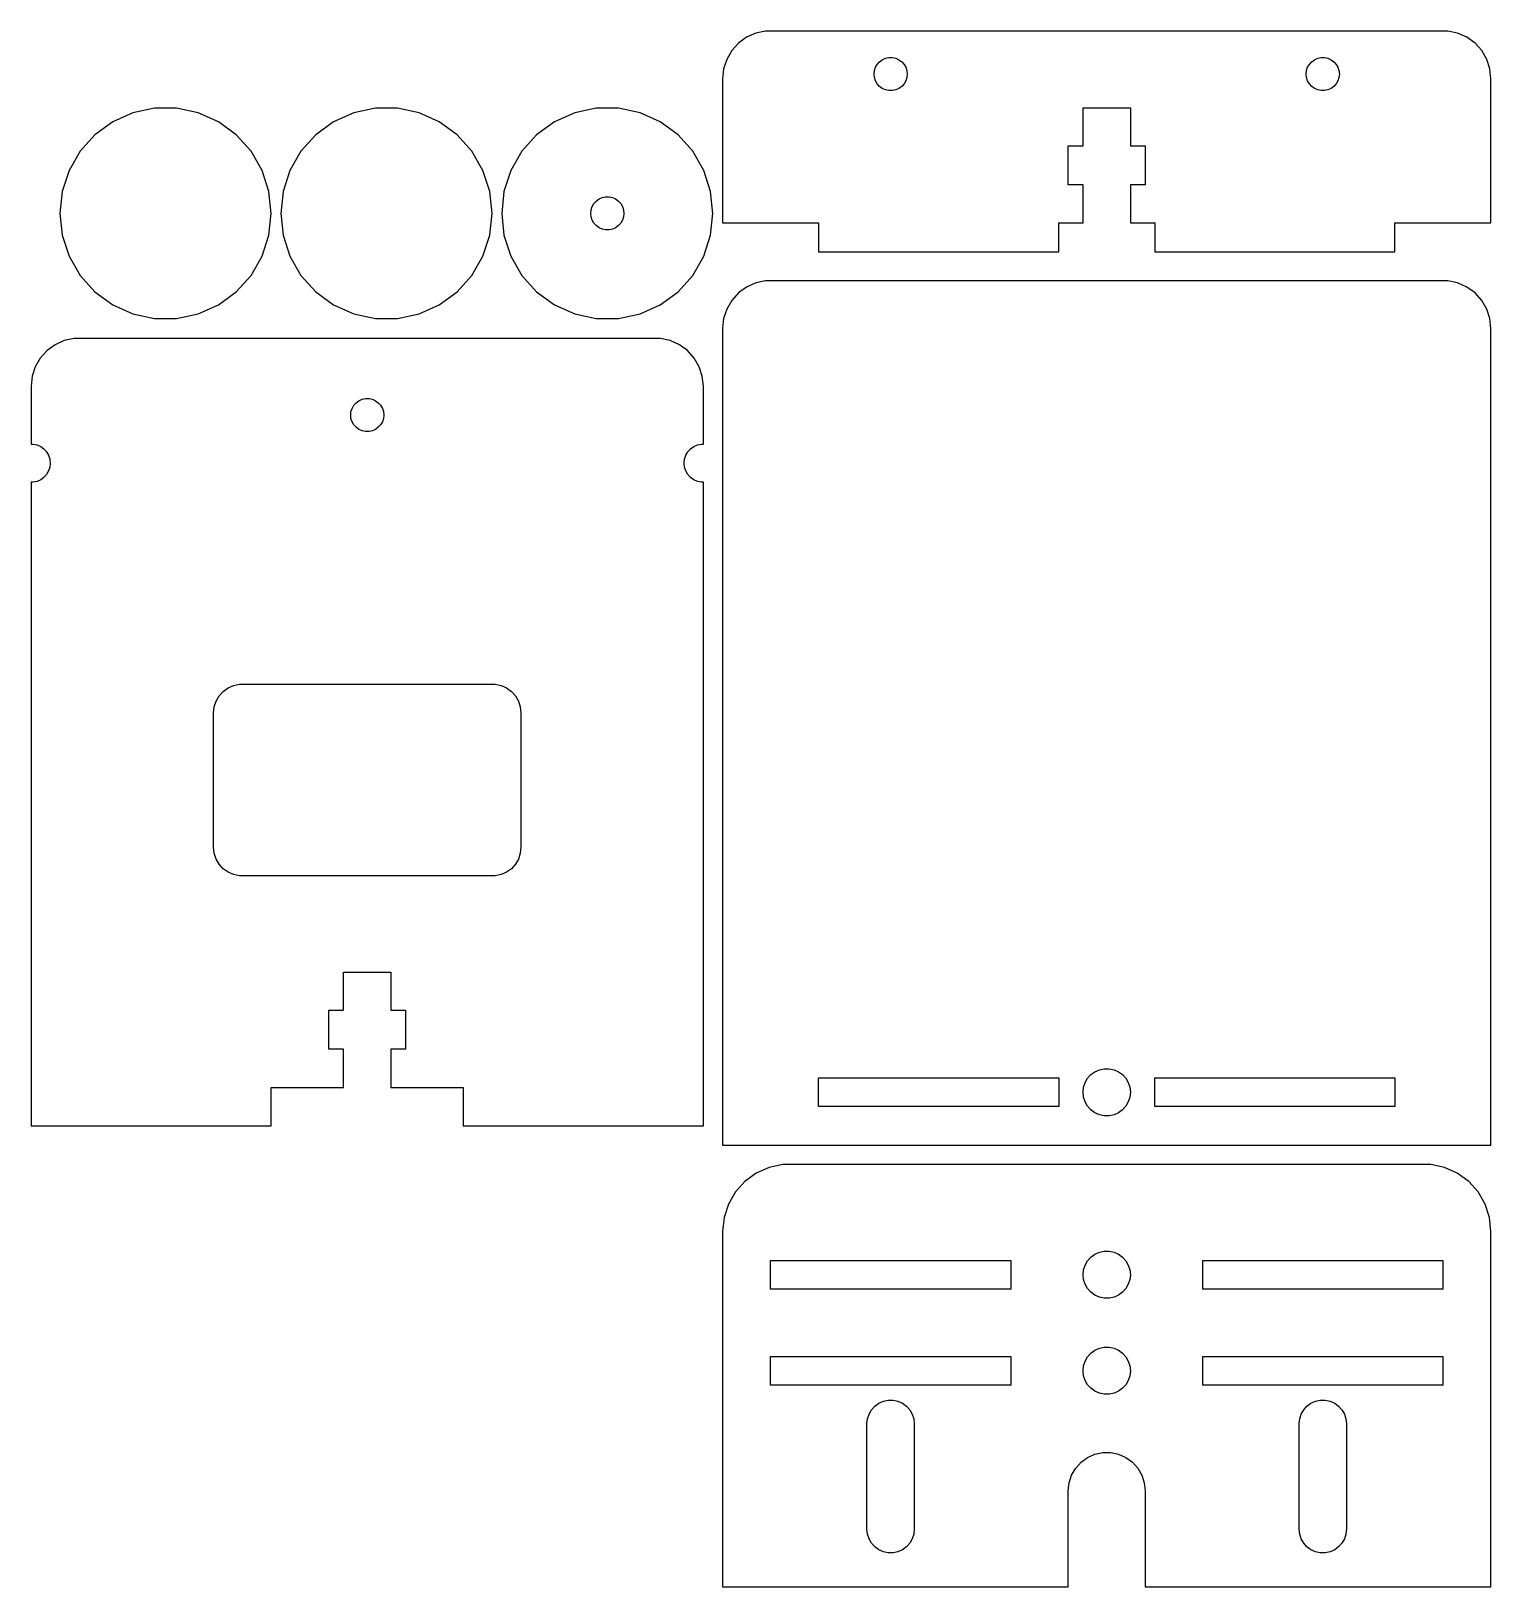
# Model space of a CAD drawing. Extents: x 2 to 155, y -164 to -2.
import ezdxf

# ---------------------------------------------------------------- set-up
doc = ezdxf.new("R2010")
doc.units = 0
doc.header["$MEASUREMENT"] = 0
doc.layers.add('LAYER_1', color=7, linetype='CONTINUOUS')

msp = doc.modelspace()

# ---------------------------------------------------------------- linework, layer by layer
at = {"layer": 'LAYER_1'}
for points in [[(109.67, -22.1), (112.22, -22.1), (112.22, -18.13), (110.67, -18.13), (110.67, -14.06), (112.22, -14.06), (112.22, -10.08), (117.15, -10.08), (117.15, -14.06), (118.69, -14.06), (118.69, -18.13), (117.15, -18.13), (117.15, -22.1), (119.69, -22.1), (119.69, -25.11), (144.74, -25.11), (144.74, -22.1), (154.76, -22.1), (154.76, -7.07), (154.65, -6.03), (154.32, -5.04), (153.8, -4.13), (153.1, -3.35), (152.25, -2.74), (151.29, -2.31), (150.27, -2.09), (79.09, -2.09), (78.07, -2.31), (77.11, -2.74), (76.26, -3.35), (75.56, -4.13), (75.04, -5.04), (74.71, -6.03), (74.6, -7.07), (74.6, -22.1), (84.62, -22.1), (84.62, -25.11), (109.67, -25.11), (109.67, -22.1)], [(91.96, -8.29), (91.6, -8.22), (91.27, -8.07), (90.98, -7.86), (90.74, -7.59), (90.56, -7.28), (90.45, -6.93), (90.41, -6.57), (90.45, -6.21), (90.56, -5.87), (90.74, -5.56), (90.98, -5.29), (91.27, -5.08), (91.6, -4.93), (91.96, -4.85), (92.32, -4.85), (92.67, -4.93), (93, -5.08), (93.29, -5.29), (93.54, -5.56), (93.72, -5.87), (93.83, -6.21), (93.87, -6.57), (93.83, -6.93), (93.72, -7.28), (93.54, -7.59), (93.29, -7.86), (93, -8.07), (92.67, -8.22), (92.32, -8.29), (91.96, -8.29)], [(137.04, -8.29), (136.69, -8.22), (136.36, -8.07), (136.07, -7.86), (135.82, -7.59), (135.64, -7.28), (135.53, -6.93), (135.5, -6.57), (135.53, -6.21), (135.64, -5.87), (135.82, -5.56), (136.07, -5.29), (136.36, -5.08), (136.69, -4.93), (137.04, -4.85), (137.4, -4.85), (137.76, -4.93), (138.09, -5.08), (138.38, -5.29), (138.62, -5.56), (138.8, -5.87), (138.91, -6.21), (138.95, -6.57), (138.91, -6.93), (138.8, -7.28), (138.62, -7.59), (138.38, -7.86), (138.09, -8.07), (137.76, -8.22), (137.4, -8.29), (137.04, -8.29)], [(19.9, -31.58), (22.01, -30.65), (23.87, -29.29), (25.41, -27.58), (26.56, -25.58), (27.28, -23.39), (27.52, -21.1), (27.28, -18.81), (26.56, -16.62), (25.41, -14.62), (23.87, -12.91), (22.01, -11.56), (19.9, -10.62), (17.65, -10.14), (15.34, -10.14), (13.09, -10.62), (10.98, -11.56), (9.12, -12.91), (7.58, -14.62), (6.43, -16.62), (5.71, -18.81), (5.47, -21.1), (5.71, -23.39), (6.43, -25.58), (7.58, -27.58), (9.12, -29.29), (10.98, -30.65), (13.09, -31.58), (15.34, -32.06), (17.65, -32.06), (19.9, -31.58)], [(42.95, -31.58), (45.05, -30.65), (46.91, -29.29), (48.45, -27.58), (49.61, -25.58), (50.32, -23.39), (50.56, -21.1), (50.32, -18.81), (49.61, -16.62), (48.45, -14.62), (46.91, -12.91), (45.05, -11.56), (42.95, -10.62), (40.69, -10.14), (38.39, -10.14), (36.13, -10.62), (34.03, -11.56), (32.16, -12.91), (30.62, -14.62), (29.47, -16.62), (28.76, -18.81), (28.52, -21.1), (28.76, -23.39), (29.47, -25.58), (30.62, -27.58), (32.16, -29.29), (34.03, -30.65), (36.13, -31.58), (38.39, -32.06), (40.69, -32.06), (42.95, -31.58)], [(65.99, -31.58), (68.09, -30.65), (69.96, -29.29), (71.5, -27.58), (72.65, -25.58), (73.36, -23.39), (73.6, -21.1), (73.36, -18.81), (72.65, -16.62), (71.5, -14.62), (69.96, -12.91), (68.09, -11.56), (65.99, -10.62), (63.73, -10.14), (61.43, -10.14), (59.18, -10.62), (57.07, -11.56), (55.21, -12.91), (53.67, -14.62), (52.51, -16.62), (51.8, -18.81), (51.56, -21.1), (51.8, -23.39), (52.51, -25.58), (53.67, -27.58), (55.21, -29.29), (57.07, -30.65), (59.18, -31.58), (61.43, -32.06), (63.73, -32.06), (65.99, -31.58)], [(62.4, -22.82), (62.05, -22.74), (61.72, -22.6), (61.43, -22.38), (61.18, -22.12), (61, -21.8), (60.89, -21.46), (60.85, -21.1), (60.89, -20.74), (61, -20.4), (61.18, -20.09), (61.43, -19.82), (61.72, -19.6), (62.05, -19.46), (62.4, -19.38), (62.76, -19.38), (63.12, -19.46), (63.45, -19.6), (63.74, -19.82), (63.98, -20.09), (64.16, -20.4), (64.27, -20.74), (64.31, -21.1), (64.27, -21.46), (64.16, -21.8), (63.98, -22.12), (63.74, -22.38), (63.45, -22.6), (63.12, -22.74), (62.76, -22.82), (62.4, -22.82)], [(154.76, -33.12), (154.65, -32.08), (154.32, -31.09), (153.8, -30.18), (153.1, -29.4), (152.25, -28.79), (151.29, -28.36), (150.27, -28.14), (79.09, -28.14), (78.07, -28.36), (77.11, -28.79), (76.26, -29.4), (75.56, -30.18), (75.04, -31.09), (74.71, -32.08), (74.6, -33.12), (74.6, -118.28), (154.76, -118.28), (154.76, -33.12)], [(27.52, -112.27), (35.07, -112.27), (35.07, -108.3), (33.53, -108.3), (33.53, -104.22), (35.07, -104.22), (35.07, -100.25), (40, -100.25), (40, -104.22), (41.54, -104.22), (41.54, -108.3), (40, -108.3), (40, -112.27), (47.55, -112.27), (47.55, -116.28), (72.6, -116.28), (72.6, -49.14), (72.39, -49.14), (71.98, -49.06), (71.6, -48.89), (71.26, -48.64), (70.98, -48.33), (70.77, -47.97), (70.64, -47.57), (70.6, -47.15), (70.64, -46.73), (70.77, -46.33), (70.98, -45.97), (71.26, -45.66), (71.6, -45.41), (71.98, -45.24), (72.39, -45.16), (72.6, -45.16), (72.6, -39.13), (72.49, -38.09), (72.17, -37.1), (71.64, -36.19), (70.94, -35.41), (70.1, -34.8), (69.14, -34.37), (68.12, -34.15), (6.95, -34.15), (5.93, -34.37), (4.97, -34.8), (4.13, -35.41), (3.43, -36.19), (2.9, -37.1), (2.58, -38.09), (2.47, -39.13), (2.47, -45.16), (2.68, -45.16), (3.09, -45.24), (3.47, -45.41), (3.81, -45.66), (4.09, -45.97), (4.3, -46.33), (4.43, -46.73), (4.47, -47.15), (4.43, -47.57), (4.3, -47.97), (4.09, -48.33), (3.81, -48.64), (3.47, -48.89), (3.09, -49.06), (2.68, -49.14), (2.47, -49.14), (2.47, -116.28), (27.52, -116.28), (27.52, -112.27)], [(37.35, -43.86), (37, -43.78), (36.67, -43.64), (36.38, -43.42), (36.14, -43.16), (35.96, -42.84), (35.84, -42.5), (35.81, -42.14), (35.84, -41.78), (35.96, -41.44), (36.14, -41.12), (36.38, -40.86), (36.67, -40.64), (37, -40.5), (37.35, -40.42), (37.72, -40.42), (38.07, -40.5), (38.4, -40.64), (38.69, -40.86), (38.93, -41.12), (39.11, -41.44), (39.23, -41.78), (39.26, -42.14), (39.23, -42.5), (39.11, -42.84), (38.93, -43.16), (38.69, -43.42), (38.4, -43.64), (38.07, -43.78), (37.72, -43.86), (37.35, -43.86)], [(24.2, -90.21), (23.58, -90.08), (23.01, -89.83), (22.5, -89.46), (22.08, -88.99), (21.76, -88.45), (21.57, -87.85), (21.5, -87.22), (21.5, -73.2), (21.57, -72.58), (21.76, -71.98), (22.08, -71.43), (22.5, -70.97), (23.01, -70.6), (23.58, -70.34), (24.2, -70.21), (50.87, -70.21), (51.49, -70.34), (52.06, -70.6), (52.57, -70.97), (52.99, -71.43), (53.31, -71.98), (53.5, -72.58), (53.57, -73.2), (53.57, -87.22), (53.5, -87.85), (53.31, -88.45), (52.99, -88.99), (52.57, -89.46), (52.06, -89.83), (51.49, -90.08), (50.87, -90.21), (24.2, -90.21)], [(114.42, -115.23), (113.92, -115.12), (113.45, -114.91), (113.03, -114.61), (112.68, -114.22), (112.43, -113.78), (112.27, -113.29), (112.22, -112.77), (112.27, -112.26), (112.43, -111.77), (112.68, -111.32), (113.03, -110.94), (113.45, -110.64), (113.92, -110.43), (114.42, -110.32), (114.94, -110.32), (115.44, -110.43), (115.91, -110.64), (116.33, -110.94), (116.68, -111.32), (116.93, -111.77), (117.09, -112.26), (117.15, -112.77), (117.09, -113.29), (116.93, -113.78), (116.68, -114.22), (116.33, -114.61), (115.91, -114.91), (115.44, -115.12), (114.94, -115.23), (114.42, -115.23)], [(84.62, -111.27), (109.67, -111.27), (109.67, -114.28), (84.62, -114.28), (84.62, -111.27)], [(119.69, -111.27), (144.74, -111.27), (144.74, -114.28), (119.69, -114.28), (119.69, -111.27)], [(110.67, -164.37), (110.67, -154.35), (110.76, -153.52), (111.02, -152.72), (111.44, -152), (112, -151.37), (112.68, -150.88), (113.44, -150.54), (114.26, -150.37), (115.1, -150.37), (115.92, -150.54), (116.68, -150.88), (117.36, -151.37), (117.92, -152), (118.34, -152.72), (118.6, -153.52), (118.69, -154.35), (118.69, -164.37), (154.76, -164.37), (154.76, -127.3), (154.6, -125.84), (154.15, -124.45), (153.42, -123.18), (152.44, -122.09), (151.25, -121.23), (149.91, -120.63), (148.48, -120.33), (80.88, -120.33), (79.45, -120.63), (78.11, -121.23), (76.93, -122.09), (75.94, -123.18), (75.21, -124.45), (74.76, -125.84), (74.6, -127.3), (74.6, -164.37), (110.67, -164.37)], [(114.42, -134.26), (113.92, -134.15), (113.45, -133.94), (113.03, -133.64), (112.68, -133.26), (112.43, -132.81), (112.27, -132.32), (112.22, -131.81), (112.27, -131.3), (112.43, -130.81), (112.68, -130.36), (113.03, -129.98), (113.45, -129.67), (113.92, -129.46), (114.42, -129.36), (114.94, -129.36), (115.44, -129.46), (115.91, -129.67), (116.33, -129.98), (116.68, -130.36), (116.93, -130.81), (117.09, -131.3), (117.15, -131.81), (117.09, -132.32), (116.93, -132.81), (116.68, -133.26), (116.33, -133.64), (115.91, -133.94), (115.44, -134.15), (114.94, -134.26), (114.42, -134.26)], [(79.61, -130.31), (104.66, -130.31), (104.66, -133.31), (79.61, -133.31), (79.61, -130.31)], [(124.7, -130.31), (149.75, -130.31), (149.75, -133.31), (124.7, -133.31), (124.7, -130.31)], [(114.42, -144.28), (113.92, -144.17), (113.45, -143.96), (113.03, -143.66), (112.68, -143.28), (112.43, -142.83), (112.27, -142.34), (112.22, -141.83), (112.27, -141.32), (112.43, -140.83), (112.68, -140.38), (113.03, -140), (113.45, -139.69), (113.92, -139.48), (114.42, -139.38), (114.94, -139.38), (115.44, -139.48), (115.91, -139.69), (116.33, -140), (116.68, -140.38), (116.93, -140.83), (117.09, -141.32), (117.15, -141.83), (117.09, -142.34), (116.93, -142.83), (116.68, -143.28), (116.33, -143.66), (115.91, -143.96), (115.44, -144.17), (114.94, -144.28), (114.42, -144.28)], [(79.61, -140.33), (104.66, -140.33), (104.66, -143.33), (79.61, -143.33), (79.61, -140.33)], [(124.7, -140.33), (149.75, -140.33), (149.75, -143.33), (124.7, -143.33), (124.7, -140.33)], [(91.88, -160.81), (91.38, -160.7), (90.91, -160.49), (90.49, -160.19), (90.14, -159.81), (89.89, -159.36), (89.73, -158.87), (89.67, -158.36), (89.67, -147.34), (89.73, -146.83), (89.89, -146.34), (90.14, -145.89), (90.49, -145.51), (90.91, -145.2), (91.38, -144.99), (91.88, -144.89), (92.4, -144.89), (92.9, -144.99), (93.37, -145.2), (93.79, -145.51), (94.13, -145.89), (94.39, -146.34), (94.55, -146.83), (94.6, -147.34), (94.6, -158.36), (94.55, -158.87), (94.39, -159.36), (94.13, -159.81), (93.79, -160.19), (93.37, -160.49), (92.9, -160.7), (92.4, -160.81), (91.88, -160.81)], [(136.96, -160.81), (136.46, -160.7), (135.99, -160.49), (135.57, -160.19), (135.23, -159.81), (134.97, -159.36), (134.81, -158.87), (134.76, -158.36), (134.76, -147.34), (134.81, -146.83), (134.97, -146.34), (135.23, -145.89), (135.57, -145.51), (135.99, -145.2), (136.46, -144.99), (136.96, -144.89), (137.48, -144.89), (137.98, -144.99), (138.46, -145.2), (138.87, -145.51), (139.22, -145.89), (139.48, -146.34), (139.64, -146.83), (139.69, -147.34), (139.69, -158.36), (139.64, -158.87), (139.48, -159.36), (139.22, -159.81), (138.87, -160.19), (138.46, -160.49), (137.98, -160.7), (137.48, -160.81), (136.96, -160.81)]]:
    msp.add_lwpolyline(points, dxfattribs=at)

doc.saveas('drawing.dxf')
